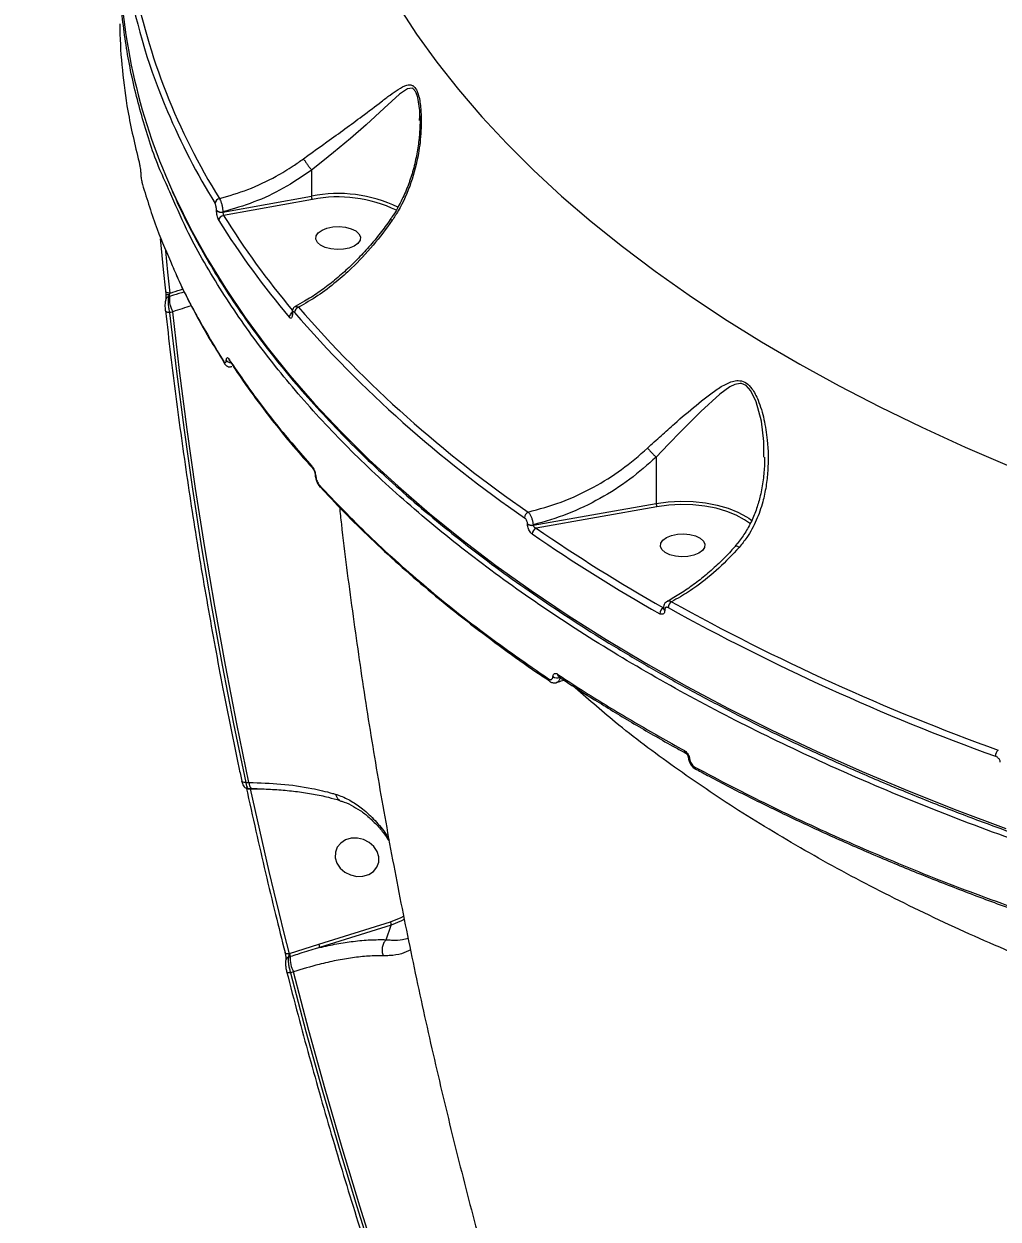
# Model space of a CAD drawing. Header units: millimetres. Extents: x -6104 to 7803, y -6013 to 4803.
# Drawn here: x 34.2 to 230.6, y -1471.7 to -1230.7 of the extents above; entities that cross this region are included whole.
import ezdxf

# ---------------------------------------------------------------- set-up
doc = ezdxf.new("R2010")
doc.units = ezdxf.units.MM
for name, color, linetype in [('DIKOM_ОБЪЕКТ', 7, 'Continuous'), ('DIKOM_РАЗМЕР_ЗОНА', 7, 'Continuous'), ('DIKOM_РАЗМЕР_ОБЪЕКТА', 7, 'Continuous')]:
    doc.layers.add(name, color=color, linetype=linetype)
doc.styles.add('style1', font='arial.ttf', dxfattribs={"width": 0.8})
doc.dimstyles.new('1-50', dxfattribs={"dimtxt": 300, "dimasz": 200, "dimexe": 100, "dimexo": 0, "dimgap": 100, "dimtad": 1, "dimtxsty": 'style1', "dimcen": 200, "dimclrd": 7, "dimclre": 7, "dimclrt": 7, "dimadec": 1, "dimazin": 2, "dimtfac": 1, "dimtmove": 0, "dimatfit": 2, "dimfxl": 0, "dimlwd": 25, "dimlwe": 18, "dimarcsym": 0})

# ---------------------------------------------------------------- blocks, each defined once
blk = doc.blocks.new('*D10')
at = {"layer": 'Defpoints', "color": 0, "transparency": 16777216}
for p in [(-4094.65, -224.49), (3111.63, -1726.03), (3111.63, -4948.58)]:
    blk.add_point(p, dxfattribs=at)
at = {"layer": 'DIKOM_РАЗМЕР_ОБЪЕКТА', "color": 7, "lineweight": 18, "transparency": 16777216}
for p, q in [((-4094.65, -224.49), (-4094.65, -5048.58)), ((3111.63, -1726.03), (3111.63, -5048.58))]:
    blk.add_line(p, q, dxfattribs=at)
at = {"layer": 'DIKOM_РАЗМЕР_ОБЪЕКТА', "color": 7, "lineweight": 25, "transparency": 16777216}
blk.add_line((-3894.65, -4948.58), (2911.63, -4948.58), dxfattribs=at)
at = {"layer": 'DIKOM_РАЗМЕР_ОБЪЕКТА', "color": 7, "transparency": 16777216}
for points in [[(-3894.65, -4915.24), (-3894.65, -4981.91), (-4094.65, -4948.58)], [(2911.63, -4915.24), (2911.63, -4981.91), (3111.63, -4948.58)]]:
    blk.add_solid(points, dxfattribs=at)
at = {"layer": 'DIKOM_РАЗМЕР_ОБЪЕКТА', "color": 7, "transparency": 16777216, "insert": (-134.24, -4695.4), "char_height": 300, "attachment_point": 5, "style": 'style1'}
blk.add_mtext('7200', dxfattribs=at)
blk = doc.blocks.new('*D12')
at = {"layer": 'Defpoints', "color": 0, "transparency": 16777216}
for p in [(-6103.62, -69.94), (4675.35, -1132.87), (4675.35, -5913.06)]:
    blk.add_point(p, dxfattribs=at)
at = {"layer": 'DIKOM_РАЗМЕР_ЗОНА', "color": 7, "lineweight": 18, "transparency": 16777216}
for p, q in [((-6103.62, -69.94), (-6103.62, -6013.06)), ((4675.35, -1132.87), (4675.35, -6013.06))]:
    blk.add_line(p, q, dxfattribs=at)
at = {"layer": 'DIKOM_РАЗМЕР_ЗОНА', "color": 7, "lineweight": 25, "transparency": 16777216}
blk.add_line((-5903.62, -5913.06), (4475.35, -5913.06), dxfattribs=at)
at = {"layer": 'DIKOM_РАЗМЕР_ЗОНА', "color": 7, "transparency": 16777216}
for points in [[(-5903.62, -5879.73), (-5903.62, -5946.4), (-6103.62, -5913.06)], [(4475.35, -5879.73), (4475.35, -5946.4), (4675.35, -5913.06)]]:
    blk.add_solid(points, dxfattribs=at)
at = {"layer": 'DIKOM_РАЗМЕР_ЗОНА', "color": 7, "transparency": 16777216, "insert": (271.51, -5659.89), "char_height": 300, "attachment_point": 5, "style": 'style1'}
blk.add_mtext('10800', dxfattribs=at)

msp = doc.modelspace()

# ---------------------------------------------------------------- linework, layer by layer
at = {"layer": 'DIKOM_ОБЪЕКТ', "color": 7, "linetype": 'Continuous', "lineweight": 15}
for p, q in [((113.973, -1250.216), (113.976, -1249.256)), ((92.19, -1260.191), (92.19, -1265.432)), ((74.308, -1268.658), (92.19, -1265.432)), ((92.353, -1266.104), (74.433, -1269.337)), ((73.024, -1268.328), (73.024, -1268.281)), ((74.308, -1268.611), (74.308, -1268.658)), ((64.213, -1279.719), (64.381, -1280.099)), ((63.524, -1285.689), (63.319, -1285.754)), ((64.185, -1288.755), (63.561, -1288.951)), ((88.226, -1289.056), (88.226, -1289.125)), ((88.309, -1289.262), (88.309, -1289.33)), ((161.649, -1318.062), (161.649, -1327.395)), ((136.848, -1331.803), (161.649, -1327.395)), ((161.812, -1328.067), (137.459, -1332.395)), ((180.307, -1330.408), (180.999, -1330.934)), ((135.718, -1331.622), (135.718, -1331.554)), ((136.848, -1331.735), (136.848, -1331.803)), ((163.129, -1348.546), (163.129, -1348.594)), ((163.391, -1348.894), (163.391, -1348.941)), ((140.232, -1363.315), (140.185, -1363.287)), ((169.756, -1381.107), (169.705, -1381.083)), ((78.919, -1383.694), (79.567, -1383.692)), ((79.432, -1384.925), (80.006, -1384.924)), ((80.309, -1384.974), (79.809, -1384.974)), ((80.006, -1384.924), (79.99, -1384.923)), ((81.223, -1384.977), (80.309, -1384.974)), ((93.674, -1416.296), (108.089, -1411.775)), ((108.21, -1412.436), (93.794, -1416.957)), ((107.201, -1415.381), (108.21, -1412.436)), ((87.754, -1418.192), (93.674, -1416.296)), ((87.886, -1418.805), (87.522, -1418.919)), ((87.633, -1418.23), (87.754, -1418.192)), ((87.15, -1421.801), (87.147, -1421.787)), ((88.548, -1421.871), (87.945, -1422.06))]:
    msp.add_line(p, q, dxfattribs=at)
at = {"layer": 'DIKOM_ОБЪЕКТ', "color": 7, "linetype": 'Continuous', "lineweight": 15, "flags": 128}
for points in [[(109.637, -1227.085), (113.361, -1232.771), (117.42, -1238.396), (121.811, -1243.955), (126.528, -1249.442), (131.568, -1254.853), (136.926, -1260.182), (142.598, -1265.424), (148.577, -1270.574), (154.858, -1275.629), (161.435, -1280.582), (168.303, -1285.43), (175.455, -1290.167), (182.884, -1294.79), (190.583, -1299.295), (198.545, -1303.676), (206.763, -1307.93), (215.229, -1312.053), (223.936, -1316.041), (232.874, -1319.89)], [(113.976, -1249.256), (113.979, -1248.161), (113.619, -1245.576), (113.218, -1244.427), (112.674, -1243.772), (112.666, -1243.767), (112.476, -1243.677), (111.499, -1243.796), (109.9, -1244.911), (106.809, -1247.733), (103.198, -1251.079), (100.057, -1253.801), (96.593, -1256.663), (94.421, -1258.406), (92.19, -1260.184), (92.188, -1260.186), (92.188, -1260.186)], [(63.973, -1264.056), (64.805, -1265.892), (67.795, -1271.978), (71.128, -1278.017), (74.799, -1284.003), (78.805, -1289.932), (83.145, -1295.799), (87.813, -1301.598), (92.805, -1307.325), (98.118, -1312.975), (103.748, -1318.543), (109.689, -1324.025), (115.936, -1329.416), (122.484, -1334.711), (129.327, -1339.906), (136.461, -1344.996), (143.878, -1349.978), (151.573, -1354.846), (159.539, -1359.598), (167.769, -1364.229), (176.257, -1368.734), (184.995, -1373.111), (193.976, -1377.356), (203.193, -1381.464), (212.636, -1385.433), (222.3, -1389.259), (232.175, -1392.939)], [(95.292, -1271.892), (96.481, -1271.647), (97.756, -1271.584), (99.014, -1271.709), (100.152, -1272.012), (101.079, -1272.467), (101.72, -1273.038), (102.022, -1273.679), (101.961, -1274.338), (101.542, -1274.962), (100.799, -1275.499), (99.792, -1275.907), (98.603, -1276.152), (97.328, -1276.215), (96.07, -1276.09), (94.932, -1275.787), (94.005, -1275.332), (93.365, -1274.761), (93.063, -1274.12), (93.123, -1273.461), (93.542, -1272.838), (94.285, -1272.3), (95.292, -1271.892)], [(62.799, -1284.509), (62.351, -1280.241), (61.922, -1275.974), (61.735, -1274.052)], [(62.727, -1276.403), (62.735, -1276.479), (63.163, -1280.743), (63.611, -1285.007)], [(63.611, -1285.007), (63.427, -1284.996), (63.257, -1284.967), (63.105, -1284.921), (62.979, -1284.859), (62.882, -1284.784), (62.819, -1284.698), (62.79, -1284.606), (62.799, -1284.509)], [(62.774, -1286.288), (62.765, -1286.367), (62.771, -1286.485)], [(62.83, -1285.261), (62.83, -1285.26), (62.844, -1285.25)], [(63.561, -1288.951), (63.377, -1288.941), (63.207, -1288.912), (63.056, -1288.866), (62.93, -1288.805), (62.833, -1288.731), (62.769, -1288.646), (62.74, -1288.554), (62.748, -1288.458)], [(63.561, -1288.951), (64.945, -1300.807), (66.483, -1312.661), (68.175, -1324.514), (70.019, -1336.364), (72.015, -1348.208), (74.164, -1360.045), (76.466, -1371.874), (78.919, -1383.694)], [(79.567, -1383.692), (77.108, -1371.849), (74.803, -1359.995), (72.649, -1348.133), (70.649, -1336.265), (68.803, -1324.391), (67.11, -1312.514), (65.57, -1300.635), (64.185, -1288.755)], [(183.383, -1318.07), (183.385, -1314.938), (182.873, -1310.849), (181.828, -1306.919), (180.74, -1304.671), (179.769, -1303.632), (178.833, -1303.248), (178.574, -1303.224), (177.504, -1303.408), (176.48, -1303.903), (174.498, -1305.344), (170.655, -1308.863), (166.619, -1312.929), (164.162, -1315.442), (161.649, -1318.06), (161.648, -1318.06), (161.648, -1318.06)], [(161.649, -1327.395), (164.091, -1327.069), (166.601, -1326.938), (169.121, -1327.006), (171.591, -1327.271), (173.954, -1327.727), (176.154, -1328.363), (178.14, -1329.164), (179.866, -1330.112), (180.307, -1330.408)], [(180.644, -1331.557), (179.476, -1330.702), (177.803, -1329.783), (175.877, -1329.006), (173.743, -1328.389), (171.452, -1327.947), (169.057, -1327.69), (166.614, -1327.624), (164.18, -1327.751), (161.812, -1328.067)], [(164.751, -1333.855), (165.941, -1333.61), (167.216, -1333.547), (168.473, -1333.672), (169.612, -1333.974), (170.539, -1334.429), (171.179, -1335.001), (171.481, -1335.642), (171.42, -1336.301), (171.001, -1336.924), (170.258, -1337.462), (169.251, -1337.869), (168.062, -1338.115), (166.787, -1338.177), (165.53, -1338.052), (164.391, -1337.75), (163.464, -1337.295), (162.824, -1336.724), (162.522, -1336.083), (162.583, -1335.424), (163.002, -1334.8), (163.745, -1334.263), (164.751, -1333.855)], [(78.919, -1383.694), (78.738, -1383.698), (78.57, -1383.684), (78.421, -1383.651), (78.297, -1383.602), (78.202, -1383.538), (78.139, -1383.46), (78.114, -1383.396)], [(79.809, -1384.974), (80.722, -1389.137), (81.653, -1393.298), (82.603, -1397.458), (83.571, -1401.616), (84.558, -1405.772), (85.565, -1409.927), (86.589, -1414.079), (87.633, -1418.23)], [(100.177, -1394.938), (99.022, -1395.274), (98.057, -1395.892), (97.359, -1396.744), (96.985, -1397.758), (96.966, -1398.854), (97.303, -1399.943), (97.969, -1400.936), (98.91, -1401.753), (100.049, -1402.327), (101.295, -1402.613), (102.546, -1402.587), (103.701, -1402.251), (104.667, -1401.632), (105.365, -1400.781), (105.738, -1399.766), (105.757, -1398.67), (105.42, -1397.582), (104.754, -1396.589), (103.813, -1395.772), (102.674, -1395.197), (101.428, -1394.912), (100.177, -1394.938)], [(108.089, -1411.775), (110.215, -1410.911), (110.817, -1410.592)], [(110.911, -1411.279), (110.293, -1411.6), (108.21, -1412.436)], [(87.633, -1418.23), (87.453, -1418.24), (87.286, -1418.231), (87.138, -1418.203), (87.014, -1418.158), (86.92, -1418.097), (86.858, -1418.022), (86.837, -1417.969)], [(87.945, -1422.06), (87.766, -1422.07), (87.599, -1422.062), (87.452, -1422.035), (87.329, -1421.99), (87.234, -1421.93), (87.172, -1421.855), (87.15, -1421.801)], [(117.693, -1515.992), (113.525, -1504.311), (109.505, -1492.604), (105.635, -1480.87), (101.915, -1469.113), (98.346, -1457.332), (94.928, -1445.531), (91.662, -1433.71), (88.548, -1421.871)], [(87.945, -1422.06), (91.055, -1433.875), (94.315, -1445.672), (97.727, -1457.45), (101.289, -1469.207), (105.001, -1480.941), (108.863, -1492.651), (112.874, -1504.335), (117.033, -1515.993)]]:
    msp.add_lwpolyline(points, dxfattribs=at)
at = {"layer": 'DIKOM_ОБЪЕКТ', "color": 7, "linetype": 'Continuous', "lineweight": 15}
for centre, radius, start, end in [((171.701, -1215.211), 118.284, 180.31762, 204.38976), ((184.413, -1196.875), 130.562, 190.9185, 211.93028), ((176.182, -1199.949), 122.976, 190.56903, 203.17415), ((194.475, -1192.298), 142.804, 203.10766, 211.50575), ((97.544, -1292.636), 27.726, 64.27031, 101.13545), ((73.818, -1267.006), 1.1, 101.13294, 175.77908), ((97.544, -1292.439), 26.842, 64.08745, 101.15059), ((73.956, -1267.318), 1.34, 225.90828, 285.21517), ((73.956, -1267.365), 1.34, 225.90828, 285.21517), ((74.587, -1270.436), 1.11, 97.9821, 175.63904), ((220.638, -1177.845), 172.473, 212.03759, 219.88707), ((220.217, -1178.518), 173.103, 212.04006, 220.03623), ((63.469, -1286.451), 0.714, 102.1349, 166.75075), ((63.285, -1283.127), 2.181, 257.9472, 275.11476), ((62.574, -1285.6), 0.955, 354.62913, 18.30828), ((69.225, -1286.064), 5.713, 176.23735, 208.10123), ((88.802, -1289.929), 1.122, 120.46469, 176.99862), ((88.542, -1289.048), 0.317, 183.2799, 222.54225), ((88.539, -1289.118), 0.314, 180.25787, 222.66563), ((89.884, -1288.984), 1.166, 105.66744, 176.22844), ((273.871, -1128.045), 245.27, 220.98446, 235.54501), ((274.311, -1127.355), 244.728, 220.98443, 235.54503), ((75.178, -1298.81), 0.689, 180.24834, 214.49885), ((75.874, -1297.938), 1.059, 213.12605, 271.15839), ((76.171, -1298.222), 0.688, 180.07821, 214.4495), ((92.89, -1319.903), 0.656, 179.1985, 222.88456), ((93.121, -1321.673), 0.204, 187.78698, 236.77508), ((94.416, -1323.735), 0.652, 179.22556, 225.37147), ((163.052, -1327.41), 1.403, 179.37347, 207.91091), ((136.437, -1330.346), 1.33, 115.96158, 177.49284), ((136.521, -1330.156), 1.613, 240.13449, 281.70852), ((136.521, -1330.224), 1.613, 240.13449, 281.70852), ((137.982, -1333.614), 1.326, 113.23658, 177.68468), ((331.881, -1050.213), 342.675, 235.43344, 240.49597), ((331.519, -1050.743), 343.448, 235.4331, 240.4963), ((165.506, -1348.46), 1.437, 121.62535, 178.18104), ((384.781, -950.48), 453.684, 240.98861, 250.1305), ((163.79, -1349.694), 1.413, 118.39223, 178.38564), ((163.555, -1348.497), 0.43, 187.46972, 247.4797), ((163.552, -1348.548), 0.425, 185.62809, 247.68805), ((384.589, -950.772), 454.695, 240.98873, 250.13044), ((140.542, -1362.814), 0.592, 176.72217, 232.97721), ((141.734, -1361.163), 1.439, 232.09809, 292.27225), ((142.335, -1361.855), 0.586, 176.32662, 234.35316), ((167.887, -1377.287), 0.557, 174.78692, 238.07672), ((231.799, -1378.418), 1.753, 133.9057, 179.38601), ((168.473, -1378.574), 0.351, 196.84748, 258.54393), ((170.022, -1380.617), 0.564, 175.11724, 235.76379), ((79.657, -1383.839), 1.146, 245.68155, 277.6473), ((81.199, -1383.819), 1.637, 175.55289, 222.4163), ((107.191, -1412.281), 1.03, 351.31157, 29.37584), ((92.776, -1416.801), 1.03, 351.3022, 29.38521), ((87.699, -1419.641), 0.743, 103.76273, 168.3068), ((86.746, -1418.73), 1.143, 356.24557, 28.09453), ((93.587, -1419.18), 5.713, 176.23839, 208.10064)]:
    msp.add_arc(centre, radius, start, end, dxfattribs=at)
for points, knots in [([(63.619, -1264.584), (62.931, -1263.098), (60.68, -1258.228), (58.003, -1249.848), (55.389, -1239.493), (53.905, -1229.044), (53.283, -1221.484), (53.464, -1217.407), (53.49, -1216.843)], [0, 0, 0, 0, 0.0952395, 0.3119364, 0.5288855, 0.7458351, 0.9648405, 1, 1, 1, 1]), ([(53.531, -1230.711), (53.531, -1231.062), (53.538, -1234.163), (53.957, -1240.01), (55.096, -1248.952), (56.574, -1255.114), (57.398, -1258.548)], [0, 0, 0, 0, 0.0376993, 0.3330539, 0.6284076, 1, 1, 1, 1]), ([(90.539, -1257.912), (91.327, -1257.34), (92.92, -1256.184), (95.773, -1254.149), (99.013, -1251.821), (102.744, -1249.067), (105.706, -1246.799), (108.025, -1245.025), (109.745, -1243.81), (111.213, -1242.984), (112.209, -1242.947), (112.848, -1243.315), (113.336, -1243.905), (113.906, -1245.486), (114.318, -1248.331), (114.327, -1252.317), (113.752, -1257.341), (112.361, -1262.825), (110.41, -1267.311), (108.86, -1269.692), (108.451, -1270.319)], [0, 0, 0, 0, 0.0440619, 0.0889567, 0.162486, 0.2382052, 0.3352453, 0.3852644, 0.4352598, 0.493552, 0.5321349, 0.5402093, 0.56656, 0.5927398, 0.6382717, 0.7076007, 0.7787228, 0.8710037, 0.9660346, 1, 1, 1, 1]), ([(114.023, -1249.26), (114.029, -1249.383), (114.067, -1250.166), (114.013, -1251.938), (113.799, -1254.626), (113.283, -1257.733), (112.499, -1260.851), (111.441, -1263.929), (110.097, -1266.821), (108.932, -1268.919), (108.159, -1269.953), (108.019, -1270.14)], [0, 0, 0, 0, 0.0173873, 0.1110747, 0.2434865, 0.3872803, 0.5382746, 0.6780921, 0.8267351, 0.9686808, 1, 1, 1, 1]), ([(73.606, -1265.928), (75.538, -1265.37), (79.451, -1264.24), (84.419, -1261.857), (88.095, -1259.657), (89.862, -1258.395), (90.539, -1257.912)], [0, 0, 0, 0, 0.3247081, 0.6574784, 0.8690041, 1, 1, 1, 1]), ([(90.539, -1257.912), (90.552, -1257.932), (90.603, -1258.009), (90.753, -1258.226), (91.035, -1258.626), (91.426, -1259.166), (91.833, -1259.719), (92.07, -1260.03), (92.188, -1260.186)], [0, 0, 0, 0, 0.03808513, 0.14918961, 0.36189878, 0.57460315, 0.78730509, 1, 1, 1, 1]), ([(57.398, -1258.548), (57.41, -1258.597), (57.472, -1258.839), (57.57, -1259.319), (57.665, -1259.966), (57.721, -1260.474), (57.737, -1260.745), (57.745, -1260.881)], [0, 0, 0, 0, 0.0950932, 0.4719715, 0.7157852, 0.8572305, 1, 1, 1, 1]), ([(92.19, -1260.191), (90.302, -1261.468), (86.607, -1263.967), (80.544, -1266.812), (76.404, -1268.007), (74.308, -1268.611)], [0, 0, 0, 0, 0.3403193, 0.6660484, 1, 1, 1, 1]), ([(92.188, -1260.186), (92.189, -1260.187), (92.19, -1260.188), (92.19, -1260.19), (92.19, -1260.191)], [0, 0, 0, 0, 0.6162033, 1, 1, 1, 1]), ([(57.745, -1260.881), (57.752, -1261.014), (57.768, -1261.278), (57.822, -1261.765), (57.916, -1262.38), (58.013, -1262.83), (58.076, -1263.057), (58.088, -1263.101)], [0, 0, 0, 0, 0.145599, 0.2899499, 0.5320919, 0.9097853, 1, 1, 1, 1]), ([(58.088, -1263.101), (59.014, -1266.115), (60.697, -1271.595), (63.051, -1277.009), (64.11, -1279.445)], [0, 0, 0, 0, 0.5500047, 1, 1, 1, 1]), ([(616.126, -1421.027), (611.805, -1421.807), (600.163, -1423.907), (580.856, -1426.807), (558.193, -1429.558), (535.041, -1431.671), (511.471, -1433.124), (487.553, -1433.89), (463.815, -1433.955), (440.334, -1433.335), (417.18, -1432.06), (393.975, -1430.109), (370.8, -1427.461), (347.738, -1424.106), (325.297, -1420.121), (303.538, -1415.532), (282.509, -1410.382), (261.866, -1404.585), (241.699, -1398.135), (222.093, -1391.038), (203.478, -1383.451), (185.895, -1375.412), (169.362, -1366.967), (153.607, -1357.978), (138.723, -1348.453), (124.783, -1338.414), (112.094, -1328.082), (100.668, -1317.498), (90.497, -1306.71), (81.397, -1295.543), (73.516, -1284.013), (67.5, -1273.648), (64.699, -1267.107), (63.619, -1264.584)], [0, 0, 0, 0, 0.01925833, 0.05188317, 0.0845331, 0.11715799, 0.1507304, 0.18433025, 0.21790277, 0.25052757, 0.28317749, 0.31580239, 0.34937479, 0.38297461, 0.41654709, 0.44917194, 0.48182185, 0.5144467, 0.54801918, 0.58161901, 0.61519147, 0.64781625, 0.68046622, 0.713091, 0.74666346, 0.78026328, 0.81383574, 0.84646058, 0.87911047, 0.91173526, 0.94530768, 0.97890743, 1, 1, 1, 1]), ([(64.066, -1264.343), (64.304, -1264.902), (65.369, -1267.399), (67.57, -1271.796), (70.674, -1277.529), (74.106, -1283.212), (77.832, -1288.846), (81.858, -1294.424), (86.178, -1299.944), (90.791, -1305.399), (95.692, -1310.787), (100.877, -1316.103), (106.343, -1321.343), (112.086, -1326.504), (118.1, -1331.58), (124.382, -1336.569), (130.927, -1341.467), (137.729, -1346.27), (144.784, -1350.974), (152.086, -1355.575), (159.63, -1360.072), (167.409, -1364.459), (175.418, -1368.734), (183.651, -1372.894), (192.102, -1376.936), (200.765, -1380.856), (209.632, -1384.652), (218.697, -1388.32), (227.954, -1391.859), (237.395, -1395.265), (247.013, -1398.536), (256.801, -1401.67), (266.752, -1404.664), (276.858, -1407.516), (287.112, -1410.224), (297.506, -1412.785), (308.032, -1415.199), (318.682, -1417.463), (329.448, -1419.575), (340.322, -1421.534), (351.297, -1423.339), (362.363, -1424.988), (373.512, -1426.48), (384.737, -1427.813), (396.028, -1428.987), (407.377, -1430.001), (418.776, -1430.855), (430.216, -1431.546), (441.688, -1432.077), (453.184, -1432.442), (463.431, -1432.631), (469.844, -1432.657), (472.418, -1432.667)], [0, 0, 0, 0, 0.0058769, 0.0262677, 0.0466645, 0.067067, 0.0874749, 0.1078878, 0.128305, 0.1487259, 0.1691502, 0.1895772, 0.2100064, 0.2304373, 0.2508697, 0.271303, 0.2917369, 0.3121714, 0.332606, 0.3530405, 0.3734749, 0.393909, 0.4143427, 0.4347761, 0.4552088, 0.4756411, 0.4960728, 0.516504, 0.5369346, 0.5573646, 0.5777942, 0.5982232, 0.6186516, 0.6390797, 0.6595072, 0.6799343, 0.700361, 0.7207873, 0.7412132, 0.7616388, 0.7820641, 0.8024891, 0.8229138, 0.8433384, 0.8637627, 0.8841868, 0.9046108, 0.9250347, 0.9454584, 0.965882, 0.9863058, 1, 1, 1, 1]), ([(73.024, -1268.281), (73.023, -1268.214), (73.019, -1268.048), (72.982, -1267.746), (72.914, -1267.416), (72.823, -1267.12), (72.756, -1266.99), (72.722, -1266.926)], [0, 0, 0, 0, 0.1422666, 0.3570873, 0.5715557, 0.7857336, 1, 1, 1, 1]), ([(73.606, -1265.928), (73.678, -1266.056), (73.821, -1266.313), (74.023, -1266.899), (74.184, -1267.552), (74.28, -1268.15), (74.3, -1268.48), (74.308, -1268.611)], [0, 0, 0, 0, 0.214252, 0.4283155, 0.642736, 0.85762, 1, 1, 1, 1]), ([(92.353, -1266.104), (92.347, -1266.095), (92.335, -1266.076), (92.305, -1266.018), (92.265, -1265.915), (92.223, -1265.755), (92.195, -1265.585), (92.191, -1265.483), (92.19, -1265.432)], [0, 0, 0, 0, 0.0702032, 0.1414334, 0.3560232, 0.5706575, 0.7853678, 1, 1, 1, 1]), ([(73.481, -1270.352), (73.429, -1270.254), (73.326, -1270.06), (73.189, -1269.617), (73.086, -1269.124), (73.032, -1268.674), (73.026, -1268.426), (73.024, -1268.328)], [0, 0, 0, 0, 0.2150253, 0.4299511, 0.6446938, 0.8592213, 1, 1, 1, 1]), ([(74.308, -1268.658), (74.309, -1268.691), (74.31, -1268.774), (74.325, -1268.924), (74.353, -1269.09), (74.39, -1269.239), (74.419, -1269.304), (74.433, -1269.337)], [0, 0, 0, 0, 0.1407152, 0.35516, 0.5699178, 0.7849216, 1, 1, 1, 1]), ([(108.053, -1270.17), (107.388, -1271.092), (106.016, -1272.995), (103.757, -1275.699), (101.337, -1278.306), (98.804, -1280.725), (96.184, -1282.944), (93.5, -1284.931), (91.063, -1286.528), (89.523, -1287.347), (88.9, -1287.678)], [0, 0, 0, 0, 0.12231352, 0.25237508, 0.38337235, 0.51508375, 0.64645891, 0.77832756, 0.91035124, 1, 1, 1, 1]), ([(108.451, -1270.319), (107.195, -1272.033), (104.653, -1275.501), (100.776, -1279.569), (97.011, -1282.911), (93.433, -1285.62), (90.863, -1287.11), (89.569, -1287.86)], [0, 0, 0, 0, 0.2308642, 0.4671752, 0.6265678, 0.8119917, 1, 1, 1, 1]), ([(108.451, -1270.319), (108.411, -1270.297), (108.294, -1270.236), (108.125, -1270.161), (108.087, -1270.173), (108.065, -1270.18)], [0, 0, 0, 0, 0.1829563, 0.5314223, 1, 1, 1, 1]), ([(64.11, -1279.445), (64.332, -1279.987), (65.787, -1283.536), (69.153, -1290.015), (72.71, -1295.88), (74.488, -1298.813)], [0, 0, 0, 0, 0.0827888, 0.5413946, 1, 1, 1, 1]), ([(65.009, -1281.515), (65.168, -1281.877), (66.179, -1284.182), (68.347, -1288.391), (71.327, -1293.839), (73.512, -1297.331), (74.511, -1298.928)], [0, 0, 0, 0, 0.06148229, 0.39152397, 0.72168116, 1, 1, 1, 1]), ([(62.844, -1285.25), (62.842, -1285.176), (62.835, -1284.916), (62.814, -1284.678), (62.799, -1284.509)], [0, 0, 0, 0, 0.2879173, 1, 1, 1, 1]), ([(63.611, -1285.007), (63.804, -1284.947), (64.691, -1284.667), (65.574, -1284.382), (66.266, -1284.159)], [0, 0, 0, 0, 0.21723595, 1, 1, 1, 1]), ([(62.748, -1288.458), (62.732, -1288.289), (62.702, -1287.951), (62.694, -1287.389), (62.715, -1286.864), (62.752, -1286.61), (62.771, -1286.485)], [0, 0, 0, 0, 0.2566057, 0.513667, 0.7612248, 1, 1, 1, 1]), ([(62.827, -1285.58), (62.826, -1285.655), (62.824, -1285.852), (62.803, -1286.093), (62.782, -1286.25), (62.774, -1286.285), (62.774, -1286.288)], [0, 0, 0, 0, 0.2536546, 0.6645055, 0.9733141, 1, 1, 1, 1]), ([(62.828, -1285.261), (62.83, -1285.301), (62.833, -1285.409), (62.83, -1285.514), (62.827, -1285.58)], [0, 0, 0, 0, 0.3733114, 1, 1, 1, 1]), ([(63.319, -1285.754), (63.294, -1285.959), (63.243, -1286.377), (63.271, -1287.227), (63.375, -1288.136), (63.499, -1288.68), (63.561, -1288.951)], [0, 0, 0, 0, 0.242509, 0.4917028, 0.7472685, 1, 1, 1, 1]), ([(63.48, -1285.3), (63.459, -1285.352), (63.414, -1285.46), (63.36, -1285.61), (63.33, -1285.707), (63.321, -1285.744), (63.319, -1285.754)], [0, 0, 0, 0, 0.3282881, 0.6786935, 0.9203113, 1, 1, 1, 1]), ([(63.611, -1285.007), (63.58, -1285.074), (63.536, -1285.167), (63.492, -1285.271), (63.48, -1285.3)], [0, 0, 0, 0, 0.720879, 1, 1, 1, 1]), ([(66.556, -1284.74), (65.813, -1284.972), (64.805, -1285.287), (63.79, -1285.606), (63.524, -1285.689)], [0, 0, 0, 0, 0.7375693, 1, 1, 1, 1]), ([(62.74, -1288.553), (63.075, -1291.511), (64.046, -1300.084), (65.89, -1314.274), (68.372, -1331.119), (71.166, -1347.954), (74.214, -1364.48), (76.6, -1376.29), (77.922, -1382.494), (78.114, -1383.396)], [0, 0, 0, 0, 0.0934433, 0.2709033, 0.4483654, 0.6258282, 0.8032916, 0.9714176, 1, 1, 1, 1]), ([(67.974, -1287.581), (67.958, -1287.586), (66.729, -1287.906), (65.449, -1288.333), (64.185, -1288.755)], [0, 0, 0, 0, 0.01288877, 1, 1, 1, 1]), ([(88.309, -1289.33), (88.307, -1289.403), (88.301, -1289.616), (88.236, -1289.897), (88.095, -1290.077), (87.901, -1290.086), (87.755, -1289.943), (87.682, -1289.871)], [0, 0, 0, 0, 0.108289, 0.3204354, 0.5430568, 0.7715629, 1, 1, 1, 1]), ([(88.224, -1289.12), (88.224, -1289.15), (88.225, -1289.229), (88.214, -1289.293), (88.213, -1289.298), (88.212, -1289.299)], [0, 0, 0, 0, 0.2665157, 0.7084945, 1, 1, 1, 1]), ([(88.913, -1287.716), (88.832, -1287.758), (88.643, -1287.855), (88.437, -1288.125), (88.286, -1288.477), (88.221, -1288.788), (88.235, -1289.005), (88.239, -1289.065)], [0, 0, 0, 0, 0.1631985, 0.3798621, 0.6093827, 0.8917335, 1, 1, 1, 1]), ([(88.72, -1288.907), (88.672, -1288.86), (88.575, -1288.766), (88.448, -1288.771), (88.356, -1288.89), (88.314, -1289.073), (88.31, -1289.213), (88.309, -1289.262)], [0, 0, 0, 0, 0.2288396, 0.4578503, 0.6785382, 0.8883733, 1, 1, 1, 1]), ([(88.911, -1287.703), (89.006, -1287.674), (89.199, -1287.615), (89.444, -1287.777), (89.569, -1287.86)], [0, 0, 0, 0, 0.4895058, 1, 1, 1, 1]), ([(74.488, -1298.813), (74.55, -1298.893), (74.673, -1299.054), (74.833, -1299.052), (74.947, -1298.876), (74.975, -1298.631), (74.987, -1298.517)], [0, 0, 0, 0, 0.2632601, 0.5266534, 0.7813239, 1, 1, 1, 1]), ([(74.987, -1298.517), (75, -1298.404), (75.027, -1298.163), (75.14, -1297.99), (75.298, -1297.987), (75.421, -1298.144), (75.483, -1298.223)], [0, 0, 0, 0, 0.2213882, 0.4743955, 0.7373085, 1, 1, 1, 1]), ([(75.483, -1298.223), (75.697, -1298.548), (76.766, -1300.174), (79.839, -1304.648), (85.021, -1311.591), (89.828, -1317.124), (92.234, -1319.894)], [0, 0, 0, 0, 0.0441427, 0.220721, 0.610016, 1, 1, 1, 1]), ([(75.594, -1298.596), (75.591, -1298.592), (75.589, -1298.588), (75.594, -1298.597), (75.595, -1298.599)], [0, 0, 0, 0, 0.8341895, 1, 1, 1, 1]), ([(75.633, -1298.589), (76.225, -1299.508), (78.033, -1302.312), (81.373, -1306.94), (85.65, -1312.461), (89.295, -1316.871), (91.607, -1319.415), (92.293, -1320.17)], [0, 0, 0, 0, 0.1248245, 0.381267, 0.6371236, 0.8922918, 1, 1, 1, 1]), ([(74.599, -1299.173), (74.619, -1299.207), (74.72, -1299.382), (74.96, -1299.634), (75.397, -1299.855), (75.817, -1299.9), (76.036, -1299.802), (76.121, -1299.764)], [0, 0, 0, 0, 0.0702948, 0.3722758, 0.6291044, 0.8562293, 1, 1, 1, 1]), ([(159.93, -1316.241), (160.832, -1315.404), (162.65, -1313.716), (165.954, -1310.782), (169.782, -1307.51), (173.301, -1304.738), (175.789, -1303.241), (177.302, -1302.694), (178.543, -1302.563), (179.842, -1303.023), (181.167, -1304.408), (182.439, -1306.926), (183.466, -1310.479), (184.218, -1315.278), (184.308, -1319.842), (183.847, -1324.002), (183.136, -1327.357), (181.916, -1330.85), (180.28, -1333.934), (178.909, -1335.626), (178.383, -1336.276)], [0, 0, 0, 0, 0.0563554, 0.1136138, 0.2103717, 0.3099851, 0.3619814, 0.3883032, 0.4153395, 0.4457397, 0.4741001, 0.5167993, 0.5802338, 0.645297, 0.7405623, 0.7897128, 0.8388467, 0.8993623, 0.9613635, 1, 1, 1, 1]), ([(135.854, -1329.15), (138.077, -1328.541), (142.581, -1327.307), (148.914, -1324.328), (154.835, -1320.686), (158.218, -1317.735), (159.93, -1316.241)], [0, 0, 0, 0, 0.2536077, 0.5139761, 0.753973, 1, 1, 1, 1]), ([(161.649, -1318.062), (159.917, -1319.605), (156.409, -1322.73), (150.348, -1326.552), (143.791, -1329.733), (139.182, -1331.062), (136.848, -1331.735)], [0, 0, 0, 0, 0.2419685, 0.4901391, 0.7417768, 1, 1, 1, 1]), ([(159.93, -1316.241), (159.967, -1316.289), (160.074, -1316.427), (160.331, -1316.735), (160.727, -1317.173), (161.21, -1317.664), (161.502, -1317.928), (161.648, -1318.06)], [0, 0, 0, 0, 0.0873005, 0.2536013, 0.5024051, 0.7512003, 1, 1, 1, 1]), ([(161.648, -1318.06), (161.648, -1318.061), (161.649, -1318.061), (161.649, -1318.062), (161.649, -1318.062), (161.649, -1318.062)], [0, 0, 0, 0, 0.3764365, 0.8900886, 1, 1, 1, 1]), ([(183.467, -1318.071), (183.475, -1318.569), (183.499, -1320.101), (183.249, -1322.711), (182.727, -1325.675), (181.935, -1328.487), (180.907, -1331.026), (179.567, -1333.398), (178.451, -1335.047), (177.703, -1335.828), (177.569, -1335.969)], [0, 0, 0, 0, 0.0768671, 0.236365, 0.4048885, 0.5435474, 0.6906427, 0.8323073, 0.969929, 1, 1, 1, 1]), ([(92.234, -1319.894), (92.29, -1319.962), (92.429, -1320.131), (92.633, -1320.494), (92.817, -1320.945), (92.952, -1321.407), (92.99, -1321.698), (93.009, -1321.844)], [0, 0, 0, 0, 0.1655399, 0.4120481, 0.6200606, 0.8097, 1, 1, 1, 1]), ([(92.403, -1320.344), (92.41, -1320.352), (92.437, -1320.38), (92.544, -1320.533), (92.68, -1320.798), (92.804, -1321.128), (92.879, -1321.42), (92.912, -1321.613), (92.916, -1321.685), (92.917, -1321.698)], [0, 0, 0, 0, 0.07475281, 0.2619744, 0.49087318, 0.69291141, 0.85015596, 0.97188735, 1, 1, 1, 1]), ([(92.919, -1321.7), (92.919, -1321.705), (92.926, -1321.956), (93.046, -1322.493), (93.314, -1323.234), (93.604, -1323.806), (93.857, -1324.053), (93.949, -1324.143)], [0, 0, 0, 0, 0.0057898, 0.2782328, 0.5431371, 0.8328797, 1, 1, 1, 1]), ([(93.009, -1321.844), (93.027, -1321.987), (93.064, -1322.271), (93.195, -1322.72), (93.375, -1323.153), (93.573, -1323.499), (93.709, -1323.661), (93.764, -1323.727)], [0, 0, 0, 0, 0.1920509, 0.3835835, 0.5901972, 0.8340568, 1, 1, 1, 1]), ([(93.764, -1323.727), (97.012, -1327.135), (103.509, -1333.952), (114.617, -1343.855), (126.634, -1353.525), (135.512, -1359.695), (139.95, -1362.78)], [0, 0, 0, 0, 0.2485947, 0.4971896, 0.7485945, 1, 1, 1, 1]), ([(94.018, -1324.151), (94.524, -1324.713), (96.653, -1327.079), (100.695, -1331.177), (106.146, -1336.441), (111.897, -1341.624), (117.918, -1346.726), (124.206, -1351.744), (130.772, -1356.664), (136.126, -1360.503), (139.378, -1362.666), (140.265, -1363.256)], [0, 0, 0, 0, 0.0404853, 0.1703519, 0.3003491, 0.4304454, 0.560609, 0.6908088, 0.8210041, 0.9511622, 1, 1, 1, 1]), ([(97.814, -1328.169), (97.937, -1329.315), (98.689, -1336.301), (100.373, -1349.11), (102.883, -1366.594), (105.734, -1384.059), (108.89, -1401.501), (112.36, -1418.916), (116.141, -1436.299), (120.232, -1453.645), (124.633, -1470.949), (129.344, -1488.207), (134.362, -1505.415), (139.687, -1522.566), (145.318, -1539.657), (151.253, -1556.683), (157.491, -1573.64), (164.031, -1590.521), (170.871, -1607.323), (178.009, -1624.041), (185.444, -1640.671), (193.173, -1657.206), (201.196, -1673.644), (209.508, -1689.979), (218.115, -1706.204), (226.772, -1721.935), (232.692, -1732.193), (235.542, -1737.131)], [0, 0, 0, 0, 0.0080361, 0.0490173, 0.0900369, 0.1310959, 0.172195, 0.2133349, 0.2545163, 0.2957395, 0.3370052, 0.3783137, 0.4196651, 0.4610598, 0.5024977, 0.543979, 0.5855034, 0.6270708, 0.668681, 0.7103336, 0.7520284, 0.7937647, 0.835542, 0.8773599, 0.9192173, 0.9611139, 1, 1, 1, 1]), ([(135.718, -1331.554), (135.711, -1331.458), (135.699, -1331.265), (135.6, -1330.95), (135.454, -1330.66), (135.282, -1330.428), (135.162, -1330.331), (135.108, -1330.288)], [0, 0, 0, 0, 0.2039899, 0.4080271, 0.6135069, 0.8265137, 1, 1, 1, 1]), ([(135.854, -1329.15), (135.937, -1329.243), (136.121, -1329.452), (136.391, -1329.935), (136.627, -1330.528), (136.796, -1331.16), (136.831, -1331.543), (136.848, -1331.735)], [0, 0, 0, 0, 0.1700299, 0.3807974, 0.5866983, 0.793108, 1, 1, 1, 1]), ([(136.658, -1333.56), (136.574, -1333.493), (136.387, -1333.344), (136.121, -1332.986), (135.897, -1332.54), (135.747, -1332.061), (135.727, -1331.769), (135.718, -1331.622)], [0, 0, 0, 0, 0.17418327, 0.38958554, 0.59580595, 0.7978753, 1, 1, 1, 1]), ([(136.848, -1331.803), (136.852, -1331.843), (136.857, -1331.892), (136.897, -1331.992), (136.969, -1332.105), (137.116, -1332.239), (137.286, -1332.34), (137.405, -1332.378), (137.459, -1332.395)], [0, 0, 0, 0, 0.144548, 0.1754888, 0.3625704, 0.5710218, 0.8046924, 1, 1, 1, 1]), ([(177.613, -1336.004), (177.312, -1336.353), (176.248, -1337.586), (174.299, -1339.521), (171.789, -1341.785), (169.2, -1343.828), (166.569, -1345.599), (164.792, -1346.698), (163.904, -1347.122), (163.899, -1347.125)], [0, 0, 0, 0, 0.0729561, 0.2581324, 0.443931, 0.6296952, 0.8148361, 0.998944, 1, 1, 1, 1]), ([(178.383, -1336.276), (177.04, -1337.707), (174.322, -1340.604), (170.285, -1343.844), (167.058, -1345.982), (165.351, -1346.911), (164.752, -1347.237)], [0, 0, 0, 0, 0.3181979, 0.6439668, 0.8752528, 1, 1, 1, 1]), ([(178.383, -1336.276), (178.357, -1336.261), (178.254, -1336.2), (178.028, -1336.082), (177.771, -1335.99), (177.697, -1336.04), (177.664, -1336.062)], [0, 0, 0, 0, 0.07107514, 0.27832365, 0.67513945, 1, 1, 1, 1]), ([(163.911, -1347.164), (163.796, -1347.225), (163.533, -1347.365), (163.278, -1347.768), (163.133, -1348.178), (163.146, -1348.451), (163.15, -1348.551)], [0, 0, 0, 0, 0.22876754, 0.5239902, 0.82499267, 1, 1, 1, 1]), ([(163.911, -1347.145), (163.919, -1347.138), (164.02, -1347.045), (164.313, -1347.044), (164.606, -1347.172), (164.752, -1347.237)], [0, 0, 0, 0, 0.0410022, 0.5203184, 1, 1, 1, 1]), ([(163.391, -1348.941), (163.386, -1349.033), (163.373, -1349.265), (163.252, -1349.558), (163.022, -1349.755), (162.719, -1349.805), (162.491, -1349.704), (162.378, -1349.654)], [0, 0, 0, 0, 0.1407771, 0.3552771, 0.5700252, 0.7849623, 1, 1, 1, 1]), ([(163.127, -1348.59), (163.127, -1348.615), (163.125, -1348.67), (163.123, -1348.67), (163.122, -1348.67)], [0, 0, 0, 0, 0.440694, 1, 1, 1, 1]), ([(164.07, -1348.414), (163.993, -1348.381), (163.841, -1348.314), (163.638, -1348.348), (163.484, -1348.48), (163.402, -1348.676), (163.394, -1348.832), (163.391, -1348.894)], [0, 0, 0, 0, 0.2142972, 0.4284333, 0.6428884, 0.8577191, 1, 1, 1, 1]), ([(140.849, -1362.298), (140.853, -1362.272), (140.873, -1362.117), (140.959, -1361.877), (141.165, -1361.691), (141.439, -1361.653), (141.647, -1361.762), (141.75, -1361.817)], [0, 0, 0, 0, 0.0479091, 0.2856401, 0.523613, 0.7617814, 1, 1, 1, 1]), ([(139.95, -1362.78), (140.053, -1362.836), (140.259, -1362.946), (140.533, -1362.909), (140.739, -1362.722), (140.826, -1362.482), (140.846, -1362.325), (140.849, -1362.298)], [0, 0, 0, 0, 0.2378035, 0.4754996, 0.7135024, 0.9515116, 1, 1, 1, 1]), ([(140.19, -1363.278), (140.223, -1363.304), (140.432, -1363.467), (140.865, -1363.598), (141.361, -1363.628), (141.586, -1363.509), (141.639, -1363.482)], [0, 0, 0, 0, 0.08138756, 0.50984525, 0.88560207, 1, 1, 1, 1]), ([(142.279, -1362.495), (142.272, -1362.539), (142.233, -1362.803), (142.067, -1363.19), (141.832, -1363.475), (141.659, -1363.491), (141.642, -1363.493)], [0, 0, 0, 0, 0.08825778, 0.52156078, 0.9544298, 1, 1, 1, 1]), ([(141.651, -1363.522), (141.745, -1363.481), (142.22, -1363.276), (142.687, -1363.143), (143.062, -1363.037)], [0, 0, 0, 0, 0.1972116, 1, 1, 1, 1]), ([(141.75, -1361.817), (142.16, -1362.088), (144.208, -1363.442), (149.352, -1366.751), (157.377, -1371.666), (164.013, -1375.379), (167.332, -1377.237)], [0, 0, 0, 0, 0.05076902, 0.2538551, 0.62669868, 1, 1, 1, 1]), ([(141.988, -1362.326), (141.986, -1362.325), (141.982, -1362.323), (141.988, -1362.328), (141.991, -1362.33)], [0, 0, 0, 0, 0.459227, 1, 1, 1, 1]), ([(141.998, -1362.323), (142.295, -1362.524), (144.924, -1364.309), (150.122, -1367.585), (157.622, -1372.129), (163.464, -1375.513), (166.865, -1377.347), (167.6, -1377.744)], [0, 0, 0, 0, 0.0374482, 0.3309262, 0.625038, 0.9188855, 1, 1, 1, 1]), ([(547.941, -1461.018), (541.756, -1461.517), (529.379, -1462.518), (510.636, -1463.433), (491.824, -1463.918), (472.72, -1463.929), (453.366, -1463.447), (433.805, -1462.453), (414.353, -1460.956), (394.509, -1458.9), (374.34, -1456.233), (353.928, -1452.915), (333.697, -1448.989), (313.725, -1444.442), (294.092, -1439.274), (275.252, -1433.604), (257.251, -1427.466), (240.113, -1420.901), (223.538, -1413.795), (207.61, -1406.149), (192.405, -1397.976), (178.259, -1389.465), (165.234, -1380.642), (154.045, -1372.248), (147.632, -1366.627), (144.816, -1364.159)], [0, 0, 0, 0, 0.0398968, 0.0798413, 0.1197857, 0.1596824, 0.2012151, 0.242802, 0.2843887, 0.3259213, 0.3710794, 0.4162723, 0.4614303, 0.5079074, 0.5544225, 0.6008994, 0.6459081, 0.6909517, 0.7359602, 0.7822822, 0.828642, 0.8749638, 0.9198658, 0.9648023, 1, 1, 1, 1]), ([(167.332, -1377.237), (167.372, -1377.26), (167.532, -1377.354), (167.803, -1377.597), (168.097, -1378.001), (168.317, -1378.461), (168.375, -1378.766), (168.404, -1378.918)], [0, 0, 0, 0, 0.0795773, 0.3194817, 0.5497956, 0.7748517, 1, 1, 1, 1]), ([(167.586, -1377.758), (167.591, -1377.76), (167.609, -1377.769), (167.702, -1377.838), (167.831, -1377.975), (167.962, -1378.165), (168.061, -1378.372), (168.119, -1378.552), (168.13, -1378.637), (168.135, -1378.672)], [0, 0, 0, 0, 0.0541739, 0.2219764, 0.3908539, 0.5745006, 0.740842, 0.8915887, 1, 1, 1, 1]), ([(231.013, -1379.572), (231.005, -1379.488), (230.989, -1379.32), (230.866, -1379.059), (230.681, -1378.812), (230.421, -1378.583), (230.197, -1378.456), (230.066, -1378.406), (230.047, -1378.399)], [0, 0, 0, 0, 0.1673505, 0.3344664, 0.5091457, 0.7130819, 0.9577254, 1, 1, 1, 1]), ([(168.145, -1378.674), (168.146, -1378.71), (168.163, -1379.016), (168.37, -1379.616), (168.828, -1380.37), (169.302, -1380.876), (169.635, -1381.022), (169.717, -1381.058)], [0, 0, 0, 0, 0.0369596, 0.3187671, 0.604937, 0.9034625, 1, 1, 1, 1]), ([(168.404, -1378.918), (168.432, -1379.069), (168.489, -1379.37), (168.706, -1379.824), (168.997, -1380.219), (169.264, -1380.455), (169.421, -1380.547), (169.46, -1380.569)], [0, 0, 0, 0, 0.22635357, 0.45272244, 0.68237814, 0.92077569, 1, 1, 1, 1]), ([(169.46, -1380.569), (171.938, -1381.889), (179.187, -1385.748), (191.747, -1391.872), (207.403, -1398.81), (223.726, -1405.391), (235.151, -1409.431), (240.863, -1411.451)], [0, 0, 0, 0, 0.1144548, 0.3347648, 0.5550758, 0.7775378, 1, 1, 1, 1]), ([(169.786, -1381.048), (170.627, -1381.509), (174.107, -1383.417), (180.46, -1386.658), (188.842, -1390.766), (197.46, -1394.749), (206.286, -1398.613), (215.315, -1402.353), (224.543, -1405.96), (233.146, -1409.158), (238.751, -1411.091), (241.149, -1411.919)], [0, 0, 0, 0, 0.0394579, 0.1632192, 0.2871019, 0.4110784, 0.5351168, 0.6591874, 0.7832486, 0.9072704, 1, 1, 1, 1]), ([(78.138, -1383.456), (78.171, -1383.602), (78.251, -1383.954), (78.414, -1384.323), (78.701, -1384.67), (79.043, -1384.884), (79.302, -1384.91), (79.431, -1384.923)], [0, 0, 0, 0, 0.2020485, 0.4882815, 0.6738901, 0.8365659, 1, 1, 1, 1]), ([(78.919, -1383.694), (78.926, -1383.735), (78.977, -1384.015), (79.09, -1384.459), (79.264, -1384.857), (79.378, -1384.896), (79.433, -1384.915)], [0, 0, 0, 0, 0.0570408, 0.3806363, 0.7036412, 1, 1, 1, 1]), ([(79.006, -1384.679), (79.653, -1387.625), (81.531, -1396.165), (84.15, -1407.262), (86.194, -1415.405), (86.837, -1417.969)], [0, 0, 0, 0, 0.2651052, 0.7685916, 1, 1, 1, 1]), ([(79.567, -1383.692), (81.734, -1383.752), (86.132, -1383.874), (91.756, -1384.709), (95.331, -1385.553), (96.886, -1386.015), (97.119, -1386.085)], [0, 0, 0, 0, 0.3434991, 0.6969393, 0.9545309, 1, 1, 1, 1]), ([(79.787, -1384.925), (79.791, -1384.933), (79.798, -1384.947), (79.806, -1384.966), (79.809, -1384.974)], [0, 0, 0, 0, 0.5323719, 1, 1, 1, 1]), ([(79.991, -1384.964), (80.862, -1384.966), (82.905, -1384.972), (86.04, -1385.163), (89.375, -1385.503), (92.568, -1386.002), (95.43, -1386.591), (97.127, -1387.075), (97.888, -1387.293)], [0, 0, 0, 0, 0.13364736, 0.3137876, 0.4943804, 0.67467584, 0.85409162, 1, 1, 1, 1]), ([(97.119, -1386.085), (97.333, -1386.154), (98.385, -1386.497), (100.218, -1387.38), (102.66, -1389.059), (105.001, -1391.323), (106.771, -1393.398), (107.593, -1394.786), (107.786, -1395.112)], [0, 0, 0, 0, 0.0503801, 0.2483353, 0.446446, 0.6862388, 0.9261664, 1, 1, 1, 1]), ([(97.883, -1387.26), (97.88, -1387.26), (97.715, -1387.254), (97.456, -1386.988), (97.231, -1386.586), (97.146, -1386.248), (97.125, -1386.123), (97.119, -1386.085)], [0, 0, 0, 0, 0.0055702, 0.3977784, 0.7899955, 0.9351694, 1, 1, 1, 1]), ([(97.864, -1387.37), (97.996, -1387.402), (98.764, -1387.589), (100.161, -1388.23), (102.018, -1389.297), (103.804, -1390.683), (105.466, -1392.361), (106.833, -1393.984), (107.584, -1395.12), (107.865, -1395.546)], [0, 0, 0, 0, 0.0343809, 0.1985661, 0.3678753, 0.5405204, 0.7164871, 0.8937622, 1, 1, 1, 1]), ([(93.794, -1416.957), (93.498, -1417.047), (92.018, -1417.496), (90.056, -1418.123), (88.377, -1418.651), (87.886, -1418.805)], [0, 0, 0, 0, 0.150423, 0.7521238, 1, 1, 1, 1]), ([(93.794, -1416.957), (94.957, -1416.701), (97.293, -1416.188), (100.709, -1415.678), (104.07, -1415.362), (106.154, -1415.375), (107.201, -1415.381)], [0, 0, 0, 0, 0.2380434, 0.4781608, 0.7377109, 1, 1, 1, 1]), ([(107.198, -1415.385), (107.039, -1415.571), (106.72, -1415.943), (106.446, -1416.729), (106.366, -1417.575), (106.463, -1418.174), (106.57, -1418.51), (106.599, -1418.589), (106.615, -1418.63)], [0, 0, 0, 0, 0.2316131, 0.46323761, 0.6948681, 0.92649534, 0.96102807, 1, 1, 1, 1]), ([(107.198, -1415.385), (107.199, -1415.386), (107.594, -1415.417), (108.817, -1415.49), (110.419, -1415.445), (111.288, -1415.179), (111.646, -1415.07)], [0, 0, 0, 0, 0.0002553, 0.2032565, 0.6715254, 1, 1, 1, 1]), ([(107.201, -1415.381), (107.201, -1415.382), (107.2, -1415.383), (107.199, -1415.385), (107.198, -1415.385)], [0, 0, 0, 0, 0.6233881, 1, 1, 1, 1]), ([(86.837, -1417.973), (86.842, -1417.994), (86.874, -1418.109), (86.928, -1418.396), (86.976, -1418.781), (86.993, -1419.132), (86.988, -1419.356), (86.975, -1419.469), (86.972, -1419.482), (86.972, -1419.482)], [0, 0, 0, 0, 0.0476755, 0.258689, 0.4916488, 0.6974651, 0.8699454, 0.998195, 1, 1, 1, 1]), ([(86.982, -1419.492), (86.963, -1419.616), (86.914, -1419.941), (86.943, -1420.589), (87.024, -1421.283), (87.121, -1421.65), (87.157, -1421.785)], [0, 0, 0, 0, 0.188102, 0.4966804, 0.8160035, 1, 1, 1, 1]), ([(87.522, -1418.919), (87.519, -1418.941), (87.489, -1419.142), (87.47, -1419.618), (87.541, -1420.423), (87.701, -1421.29), (87.864, -1421.803), (87.945, -1422.06)], [0, 0, 0, 0, 0.0286289, 0.2670825, 0.5101498, 0.7556528, 1, 1, 1, 1]), ([(87.633, -1418.23), (87.623, -1418.289), (87.604, -1418.404), (87.573, -1418.596), (87.546, -1418.765), (87.531, -1418.862), (87.524, -1418.905), (87.523, -1418.915), (87.522, -1418.919)], [0, 0, 0, 0, 0.2631637, 0.5159259, 0.7520592, 0.941053, 0.9741526, 1, 1, 1, 1]), ([(106.615, -1418.63), (105.642, -1418.638), (103.687, -1418.655), (100.494, -1418.995), (97.158, -1419.558), (93.218, -1420.437), (90.278, -1421.339), (88.548, -1421.871)], [0, 0, 0, 0, 0.1872856, 0.3765503, 0.5570059, 0.7391962, 1, 1, 1, 1]), ([(112.12, -1417.447), (111.552, -1417.731), (110.415, -1418.299), (108.433, -1418.608), (107.036, -1418.625), (106.615, -1418.63)], [0, 0, 0, 0, 0.4106689, 0.8225198, 1, 1, 1, 1]), ([(87.15, -1421.801), (87.912, -1424.736), (90.12, -1433.244), (94.006, -1447.299), (98.907, -1463.951), (104.112, -1480.558), (109.52, -1496.827), (113.637, -1508.572), (115.894, -1514.801), (116.266, -1515.827)], [0, 0, 0, 0, 0.09301242, 0.26966181, 0.44631361, 0.62296635, 0.79961964, 0.96697734, 1, 1, 1, 1])]:
    msp.add_open_spline(points, degree=3, knots=knots, dxfattribs=at)

# ---------------------------------------------------------------- dimensions: what is measured, and where the dimension line sits
at = {"layer": 'DIKOM_РАЗМЕР_ЗОНА'}
dim = msp.add_linear_dim(base=(4675.352, -5913.064), p1=(-6103.623, -69.942), p2=(4675.352, -1132.872), text='10800', dimstyle='1-50', dxfattribs=at)
dim.commit()
dim.dimension.update_dxf_attribs({"geometry": '*D12', "text_midpoint": (271.508, -5913.064), "dimtype": 160})
at = {"layer": 'DIKOM_РАЗМЕР_ОБЪЕКТА'}
dim = msp.add_linear_dim(base=(3111.629, -4948.576), p1=(-4094.654, -224.488), p2=(3111.629, -1726.033), text='7200', dimstyle='1-50', dxfattribs=at)
dim.commit()
dim.dimension.update_dxf_attribs({"geometry": '*D10', "text_midpoint": (-134.242, -4948.576), "dimtype": 160})

doc.saveas('drawing.dxf')
